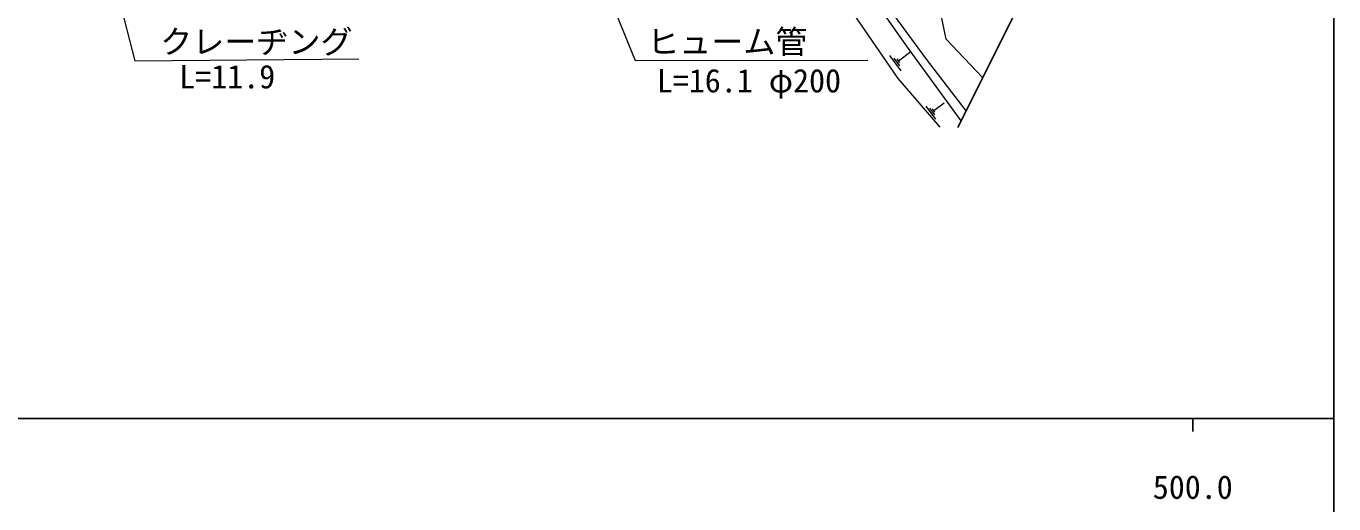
# Model space of a CAD drawing. Units: millimetres, scale not verified. Extents: x 40000 to 680000, y 20000 to 380000.
# Drawn here: x 477019 to 579000, y 198357 to 235572 of the extents above; entities that cross this region are included whole.
import ezdxf
from ezdxf.enums import TextEntityAlignment as Align

# ---------------------------------------------------------------- set-up
doc = ezdxf.new("R2010")
doc.units = ezdxf.units.MM
doc.header["$LTSCALE"] = 1000
for name, color, linetype, lineweight in [('M-BGD', 7, 'Continuous', 13), ('M-BMK-SRVR', 3, 'Continuous', 25), ('M-STR-HTXT', 7, 'Continuous', 13), ('M-TTL-BAND', 7, 'Continuous', 25)]:
    doc.layers.add(name, color=color, linetype=linetype, lineweight=lineweight)
doc.styles.add('ＭＳ ゴシック', font='')
doc.styles.get('ＭＳ ゴシック').set_extended_font_data('MS Gothic')

msp = doc.modelspace()

# ---------------------------------------------------------------- linework, layer by layer
at = {"layer": 'M-BGD'}
for p, q in [((545763, 233934), (541912, 239406)), ((547222, 233002), (542560, 239366)), ((540533, 237988), (544992, 231502)), ((548755, 234560), (548026, 238127)), ((551612, 231564), (548755, 234560)), ((545051, 232874), (546011, 233592)), ((549928, 228203), (545763, 233934)), ((545259, 232094), (544362, 233295)), ((545155, 232484), (544706, 233085)), ((545163, 232724), (544938, 233024)), ((550318, 228981), (547222, 233002)), ((544992, 231502), (548276, 227691)), ((547792, 228994), (548612, 229607)), ((547970, 228328), (547204, 229353)), ((547881, 228661), (547498, 229174)), ((547888, 228866), (547696, 229122))]:
    msp.add_line(p, q, dxfattribs=at)
at = {"layer": 'M-BMK-SRVR'}
msp.add_line((549672, 227690), (562664, 253625), dxfattribs=at)
at = {"layer": 'M-STR-HTXT'}
for p, q in [((472044, 285049), (485482, 232877)), ((505609, 279454), (524511, 232888)), ((485482, 232877), (502965, 233037)), ((524511, 232888), (542652, 232924))]:
    msp.add_line(p, q, dxfattribs=at)
at = {"layer": 'M-TTL-BAND'}
for p, q in [((579000, 20000), (579000, 370000)), ((40000, 205000), (579000, 205000)), ((568000, 205000), (568000, 204000))]:
    msp.add_line(p, q, dxfattribs=at)

# ---------------------------------------------------------------- texts
at = {"layer": 'M-STR-HTXT', "style": 'ＭＳ ゴシック'}
for s, p in [('クレーヂング', (487475, 232896)), ('ヒューム管', (525448, 232890)), ('L=11.9', (488959, 230176)), ('L=16.1 φ200', (526203, 229861))]:
    msp.add_text(s, height=1833, dxfattribs=at).set_placement(p, align=Align.BOTTOM_LEFT)
at = {"layer": 'M-TTL-BAND', "style": 'ＭＳ ゴシック'}
msp.add_text('500.0', height=1833, dxfattribs=at).set_placement((568000, 198195), align=Align.BOTTOM_CENTER)

doc.saveas('drawing.dxf')
